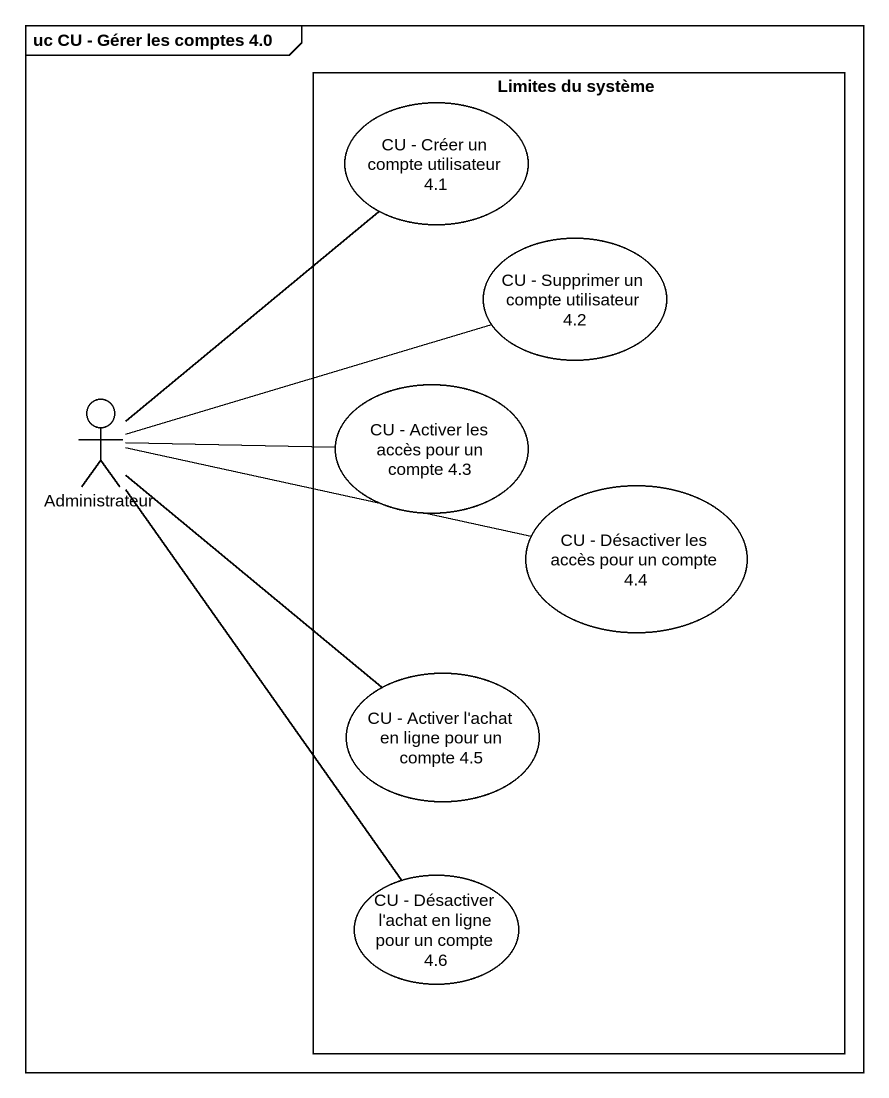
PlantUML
@startuml
mainframe uc CU - Gérer les comptes 4.0
rectangle "Limites du système" as Limites_du_système {
  usecase "CU - Créer un compte utilisateur 4.1" as CU_Créer_un_compte
  usecase "CU - Supprimer un compte utilisateur 4.2" as CU_Supprimer_un_compte
  usecase "CU - Activer les accès pour un compte 4.3" as CU_Activer_les_accès_pour
  usecase "CU - Désactiver les accès pour un compte 4.4" as CU_Désactiver_les_accès
  usecase "CU - Activer l'achat en ligne pour un compte 4.5" as CU_Activer_l_achat_en_ligne
  usecase "CU - Désactiver l'achat en ligne pour un compte 4.6" as CU_Désactiver_l_achat_en
}
actor Administrateur
Administrateur -up- CU_Créer_un_compte
Administrateur -right- CU_Supprimer_un_compte
Administrateur -right- CU_Activer_les_accès_pour
Administrateur -right- CU_Désactiver_les_accès
Administrateur -- CU_Activer_l_achat_en_ligne
Administrateur -- CU_Désactiver_l_achat_en
@enduml
